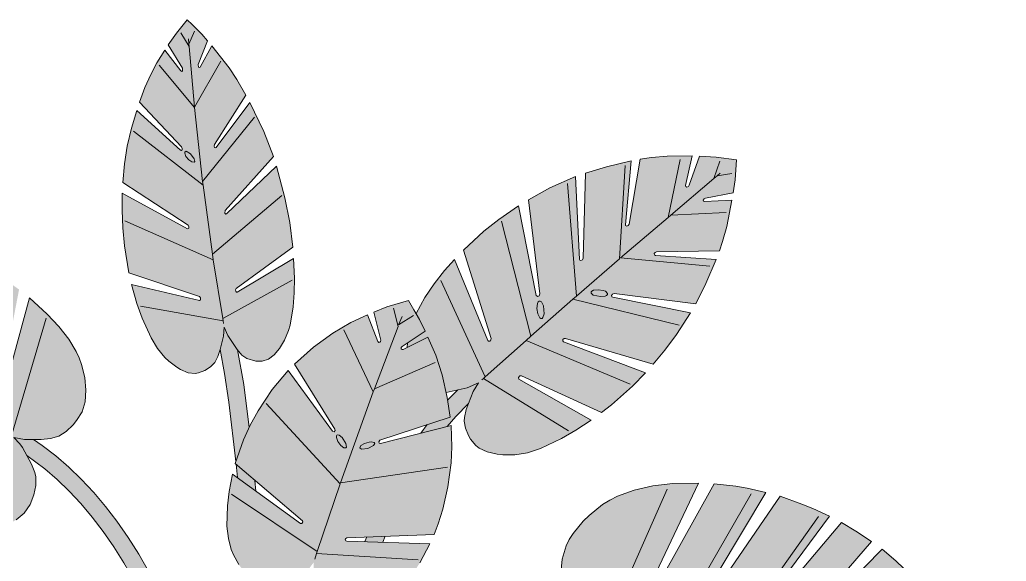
# Model space of a CAD drawing. Header units: centimetres. Extents: x 0 to 879, y -664 to 265.
# Drawn here: x 46.3 to 138.9, y 84.9 to 135.8 of the extents above; entities that cross this region are included whole.
import ezdxf

# ---------------------------------------------------------------- set-up
doc = ezdxf.new("R2010")
doc.units = ezdxf.units.CM
doc.layers.add('VEG-HOJAS', color=117, linetype='Continuous', lineweight=18, true_color=0x2e5e38)
doc.layers.add('VEG-NERVIOS', color=115, linetype='Continuous', lineweight=9, true_color=0x528c5c)
doc.layers.add('VEG-RELLENO', color=253, linetype='Continuous', true_color=0x96c896)

# ---------------------------------------------------------------- blocks, each defined once
blk = doc.blocks.new('VEG_Monstera_ALZADO')
at = {"layer": 'VEG-RELLENO', "true_color": 0x63965c}
h = blk.add_hatch(color=83, dxfattribs=at)
h.dxf.hatch_style = 1
h.paths.add_polyline_path([(-7.62, 135.77), (-5.71, 133.78), (-6.59, 131.56), (-6.56, 131.31), (-6.48, 131.27), (-6.4, 131.32), (-5.31, 133.31), (-3.68, 131.25), (-2.96, 130.16), (-2.12, 128.69), (-5.07, 124.04), (-5.1, 123.89), (-5.06, 123.76), (-4.97, 123.72), (-4.91, 123.76), (-1.74, 127.99), (-0.42, 125.27), (0.47, 122.92), (-4.06, 117.83), (-4.08, 117.6), (-4.01, 117.51), (-3.92, 117.52), (0.76, 122.02), (1.55, 119.05), (2, 116.71), (2.29, 114.39), (-3.03, 110.51), (-3.09, 110.39), (-3.07, 110.26), (-2.99, 110.17), (-2.92, 110.18), (2.37, 113.32), (2.44, 110.78), (2.39, 109.43), (2.26, 108.17), (2.04, 107.07), (1.89, 106.57), (1.28, 105.25), (0.78, 104.55), (0.27, 104.05), (-0.28, 103.77), (-0.89, 103.68), (-1.77, 103.83), (-2.26, 104.07), (-2.71, 104.5), (-3.12, 105.04), (-3.81, 106.1), (-4.15, 106.89), (-4.22, 106.03), (-4.54, 104.78), (-4.74, 104.13), (-5.03, 103.55), (-5.44, 103.15), (-5.96, 102.81), (-6.57, 102.58), (-7.21, 102.53), (-7.88, 102.71), (-8.61, 103.11), (-8.99, 103.37), (-9.73, 104.04), (-10.41, 104.87), (-11.02, 105.88), (-11.86, 107.74), (-12.34, 109.11), (-12.84, 110.88), (-6.46, 109.39), (-6.36, 109.46), (-6.37, 109.65), (-6.46, 109.75), (-13.1, 111.99), (-13.41, 113.7), (-13.61, 115.36), (-13.72, 117.04), (-13.74, 118.76), (-13.72, 119.48), (-7.59, 116.13), (-7.47, 116.19), (-7.46, 116.32), (-7.54, 116.47), (-13.68, 120.47), (-13.51, 122.22), (-13.25, 123.89), (-12.85, 125.57), (-12.36, 127.25), (-8.25, 123.52), (-8.18, 123.49), (-8.11, 123.55), (-8.09, 123.68), (-8.15, 123.82), (-12.11, 128.01), (-11.6, 129.39), (-11.05, 130.62), (-10.46, 131.72), (-9.72, 132.91), (-8.22, 130.96), (-8.13, 130.92), (-8.06, 130.98), (-8.08, 131.22), (-9.4, 133.42), (-8.64, 134.51)])
h.paths.add_polyline_path([(-7.86, 123.23), (-7.62, 122.77), (-7.33, 122.49), (-7.06, 122.37), (-6.92, 122.45), (-6.91, 122.56), (-7.04, 122.86), (-7.45, 123.3), (-7.71, 123.42), (-7.8, 123.41)], flags=0)
at = {"layer": 'VEG-RELLENO', "true_color": 0x64985d}
h = blk.add_hatch(color=83, dxfattribs=at)
h.dxf.hatch_style = 1
h.paths.add_polyline_path([(43.84, 121.12), (43.64, 119.5), (41.04, 119.01), (40.91, 118.95), (40.83, 118.83), (40.85, 118.72), (40.96, 118.68), (43.52, 118.8), (43.04, 116.33), (42.65, 114.93), (42.34, 114.05), (36.45, 113.97), (36.31, 113.91), (36.23, 113.79), (36.26, 113.67), (36.35, 113.63), (42.03, 113.24), (41.08, 110.99), (40.12, 109.07), (32.48, 110.03), (32.26, 109.91), (32.23, 109.78), (32.33, 109.7), (39.64, 108.22), (38.33, 106.19), (37.21, 104.71), (36.14, 103.42), (27.9, 105.83), (27.77, 105.82), (27.66, 105.72), (27.63, 105.59), (27.7, 105.51), (35.4, 102.6), (34.81, 101.98), (32.87, 100.16), (31.26, 98.85), (23.76, 102.32), (23.61, 102.31), (23.47, 102.14), (23.52, 102.01), (30.29, 98.14), (28.86, 97.19), (26.85, 96.07), (25.54, 95.49), (24.32, 95.09), (23.15, 94.9), (22.57, 94.88), (21.49, 94.95), (21, 95.04), (20.15, 95.31), (19.49, 95.75), (19.22, 96.04), (18.78, 96.69), (18.5, 97.38), (18.38, 98.05), (18.48, 98.78), (18.71, 99.52), (19.23, 100.85), (19.74, 101.66), (18.67, 101.19), (16.69, 100.75), (16.13, 103.05), (15.71, 104.26), (14.98, 105.94), (13.03, 104.97), (13.05, 105.4), (14.72, 106.51), (13.86, 108.18), (13.96, 108.39), (14.68, 109.66), (15.56, 110.94), (16.55, 112.2), (17.47, 113.24), (20.59, 105.63), (20.72, 105.56), (20.9, 105.68), (20.93, 105.82), (18.32, 114.13), (19.55, 115.3), (20.94, 116.46), (22.39, 117.54), (23.49, 118.27), (25.15, 109.86), (25.29, 109.77), (25.42, 109.83), (25.5, 110.01), (24.43, 118.86), (26.44, 119.96), (28.85, 121.03), (29.21, 113.25), (29.24, 113.18), (29.35, 113.14), (29.48, 113.2), (29.56, 113.36), (29.78, 121.36), (31.73, 121.95), (34.05, 122.5), (33.52, 116.51), (33.54, 116.42), (33.65, 116.38), (33.79, 116.44), (33.87, 116.56), (34.9, 122.66), (35.97, 122.83), (37.45, 122.96), (39.78, 122.97), (39.16, 120.2), (39.23, 120.06), (39.36, 120.07), (39.5, 120.22), (40.49, 122.95), (42.03, 122.86), (43.94, 122.61)])
h.paths.add_polyline_path([(25.22, 108.88), (25.29, 108.13), (25.48, 107.77), (25.59, 107.69), (25.69, 107.69), (25.78, 107.78), (25.9, 108.14), (25.88, 108.65), (25.74, 109.11), (25.53, 109.34), (25.42, 109.33), (25.26, 109.1)], flags=0)
h.paths.add_polyline_path([(31.78, 110.15), (31.44, 110.33), (30.97, 110.4), (30.53, 110.35), (30.38, 110.28), (30.29, 110.19), (30.29, 110.09), (30.36, 109.99), (30.69, 109.82), (31.4, 109.75), (31.76, 109.86), (31.84, 109.95), (31.85, 110.05)], flags=0)
at = {"layer": 'VEG-RELLENO', "true_color": 0x63965c}
h = blk.add_hatch(color=83, dxfattribs=at)
h.dxf.hatch_style = 1
h.paths.add_polyline_path([(-49.51, 116.02), (-47.77, 116.3), (-46.6, 112.98), (-46.52, 112.86), (-46.37, 112.81), (-46.25, 112.87), (-46.23, 113), (-46.99, 116.41), (-44.94, 116.66), (-42.82, 116.74), (-41.47, 110.33), (-41.38, 110.21), (-41.23, 110.16), (-41.11, 110.22), (-41.09, 110.34), (-41.92, 116.72), (-39.71, 116.58), (-36.94, 116.26), (-36.59, 111.43), (-36.23, 107.39), (-36.13, 107.22), (-35.98, 107.18), (-35.86, 107.25), (-35.84, 107.34), (-35.95, 116.09), (-33.9, 115.61), (-32.07, 115.03), (-30.93, 114.61), (-31.19, 109.14), (-31.34, 104.43), (-31.29, 104.29), (-31.16, 104.21), (-31.01, 104.23), (-30.94, 104.33), (-30.46, 109.28), (-29.89, 114.19), (-27.74, 113.18), (-25.39, 111.82), (-23.41, 110.42), (-25.31, 100.52), (-25.27, 100.36), (-25.13, 100.28), (-24.99, 100.3), (-24.92, 100.39), (-22.43, 109.64), (-20.76, 108.11), (-19.68, 106.95), (-18.75, 105.77), (-18.04, 104.6), (-17.77, 104), (-17.54, 103.39), (-17.25, 102.14), (-17.14, 100.95), (-17.21, 99.88), (-17.5, 98.94), (-18.01, 98.1), (-18.32, 97.72), (-18.98, 97.09), (-19.67, 96.64), (-20.47, 96.42), (-21.32, 96.34), (-22.9, 96.32), (-23.91, 96.53), (-23.34, 95.91), (-23.1, 95.57), (-22.24, 94.01), (-21.92, 93.22), (-21.83, 92.81), (-21.84, 92.01), (-22.03, 91.12), (-22.38, 90.22), (-22.93, 89.41), (-23.69, 88.77), (-24.7, 88.22), (-25.28, 87.99), (-26.55, 87.65), (-27.9, 87.51), (-29.35, 87.61), (-30.93, 87.91), (-32.58, 88.37), (-34.63, 89.15), (-27.64, 95.52), (-27.61, 95.69), (-27.79, 95.84), (-27.95, 95.8), (-35.88, 89.72), (-37.59, 90.62), (-39.27, 91.66), (-41.53, 93.34), (-37.57, 95.72), (-33.01, 98.55), (-32.95, 98.73), (-33.13, 98.88), (-33.27, 98.87), (-38.2, 96.29), (-42.48, 94.15), (-43.93, 95.53), (-45.4, 97.12), (-37.45, 100.65), (-36.72, 100.99), (-36.66, 101.16), (-36.76, 101.29), (-36.97, 101.32), (-41.52, 99.62), (-46.12, 98), (-47.21, 99.49), (-48.44, 101.54), (-40.68, 103.85), (-40.6, 103.91), (-40.58, 104.04), (-40.68, 104.17), (-40.86, 104.21), (-48.92, 102.45), (-49.69, 104.06), (-50.63, 106.34), (-44.78, 107.29), (-44.65, 107.42), (-44.7, 107.56), (-44.9, 107.66), (-50.91, 107.21), (-51.34, 108.96), (-51.72, 111.06), (-48.78, 111.22), (-48.66, 111.28), (-48.64, 111.41), (-48.73, 111.54), (-48.87, 111.59), (-51.84, 111.83), (-52, 113.25), (-52.09, 115.41)])
h.paths.add_polyline_path([(-31.48, 99.25), (-31.04, 99.58), (-30.92, 99.76), (-30.87, 99.9), (-30.9, 100.02), (-31.2, 100.09), (-31.43, 100.05), (-31.96, 99.83), (-32.39, 99.49), (-32.57, 99.17), (-32.54, 99.06), (-32.42, 98.99), (-32.24, 98.98), (-31.74, 99.11)], flags=0)
h.paths.add_polyline_path([(-35.41, 101.38), (-35.13, 101.48), (-34.66, 101.76), (-34.51, 101.92), (-34.45, 102.05), (-34.47, 102.17), (-34.76, 102.28), (-34.99, 102.26), (-35.55, 102.1), (-36.02, 101.82), (-36.23, 101.53), (-36.21, 101.42), (-36.1, 101.34), (-35.92, 101.31)], flags=0)
h.paths.add_polyline_path([(-39.65, 104.04), (-38.85, 104.21), (-38.49, 104.45), (-38.41, 104.57), (-38.42, 104.68), (-38.52, 104.77), (-38.91, 104.85), (-39.45, 104.77), (-39.92, 104.56), (-40.15, 104.32), (-40.14, 104.2), (-39.88, 104.06)], flags=0)
h.paths.add_polyline_path([(-36.19, 106.53), (-36.29, 106.08), (-36.25, 105.51), (-36.09, 105.02), (-35.86, 104.82), (-35.75, 104.85), (-35.6, 105.17), (-35.56, 105.42), (-35.6, 105.99), (-35.77, 106.48), (-35.87, 106.62), (-35.99, 106.68), (-36.1, 106.65)], flags=0)
at = {"layer": 'VEG-RELLENO', "true_color": 0x73ac6b}
h = blk.add_hatch(color=73, dxfattribs=at)
h.dxf.hatch_style = 1
h.paths.add_polyline_path([(13.14, 109.4), (14.2, 107.59), (14.72, 106.51), (12.55, 105.06), (12.48, 104.97), (12.47, 104.85), (12.55, 104.77), (12.65, 104.78), (14.98, 105.94), (15.71, 104.26), (16.31, 102.41), (16.78, 100.27), (17.07, 98.42), (10.47, 96.27), (10.36, 96.1), (10.4, 95.99), (10.52, 95.96), (17.16, 97.63), (17.23, 95.65), (17.16, 94.13), (16.86, 91.89), (16.38, 89.77), (15.94, 88.41), (15.55, 87.4), (7.37, 87.1), (7.26, 87.04), (7.22, 86.92), (7.26, 86.82), (7.35, 86.78), (15.16, 86.51), (14.22, 84.74), (13.54, 83.68), (12.79, 82.7), (12.01, 81.87), (11.61, 81.53), (11.19, 81.22), (10.28, 80.73), (9.35, 80.38), (8.46, 80.19), (7.65, 80.18), (6.88, 80.36), (6.16, 80.69), (5.3, 81.32), (4.91, 81.84), (4.66, 82.46), (4.27, 83.97), (4.25, 84.77), (3.77, 84.14), (2.82, 83.34), (2.28, 82.94), (1.68, 82.65), (1.04, 82.54), (0.3, 82.56), (-0.48, 82.7), (-1.22, 83), (-1.87, 83.49), (-2.49, 84.18), (-2.78, 84.58), (-3.28, 85.49), (-3.48, 85.98), (-3.76, 87.02), (-3.89, 88.19), (-3.85, 90.11), (-3.69, 91.43), (-3.37, 93.08), (3.01, 88.43), (3.15, 88.43), (3.24, 88.58), (3.19, 88.7), (-3.11, 94.06), (-2.33, 96.31), (-1.7, 97.67), (-0.95, 99.03), (0.35, 101.01), (1.86, 102.82), (6.01, 97.1), (6.18, 97.06), (6.26, 97.16), (6.24, 97.31), (2.44, 103.41), (4.24, 104.99), (6.04, 106.33), (7.74, 107.33), (9.31, 108.05), (10.28, 105.53), (10.36, 105.45), (10.46, 105.46), (10.54, 105.55), (10.55, 105.67), (9.89, 108.3), (11.12, 108.79)])
h.paths.add_polyline_path([(6.39, 96.66), (6.53, 96.15), (6.79, 95.77), (7.07, 95.53), (7.28, 95.53), (7.32, 95.62), (7.27, 95.94), (6.93, 96.52), (6.64, 96.75), (6.52, 96.78), (6.44, 96.75)], flags=0)
h.paths.add_polyline_path([(9.94, 96.04), (9.66, 96.1), (9.46, 96.08), (9.03, 95.95), (8.69, 95.75), (8.58, 95.54), (8.74, 95.42), (9.33, 95.47), (9.87, 95.76), (9.98, 95.96)], flags=0)
at = {"layer": 'VEG-RELLENO', "true_color": 0x8eb370}
h = blk.add_hatch(color=63, dxfattribs=at)
h.dxf.hatch_style = 1
h.paths.add_polyline_path([(-0.81, 37.09), (-1.17, 57.46), (-1.44, 66.78), (-1.78, 75.21), (-2.24, 83.88), (-1.55, 83.22), (-1.22, 83), (-0.57, 82.73), (-0.06, 72.57), (0.38, 59.62), (-0.05, 48.51), (-0.29, 36.6), (-0.75, 36.6)])
h.paths.add_polyline_path([(-2.91, 92.75), (-3.03, 94), (-1.28, 92.49), (-1.19, 91.48)])
h.paths.add_polyline_path([(-3.05, 94.25), (-3.7, 99.85), (-4.12, 102.54), (-4.54, 104.77), (-4.26, 105.85), (-4.17, 106.78), (-4.11, 106.79), (-3.72, 105.94), (-2.9, 104.74), (-2.32, 101.48), (-1.79, 97.47), (-2.6, 95.61)])
h = blk.add_hatch(color=63, dxfattribs=at)
h.dxf.hatch_style = 1
h.paths.add_polyline_path([(1.55, 48.47), (2.32, 56.05), (3.09, 61.93), (3.52, 64.74), (4.47, 70.08), (5.53, 75.05), (6.12, 77.41), (6.92, 80.34), (7.65, 80.18), (8.55, 80.21), (7.66, 77), (6.55, 72.28), (5.55, 67.18), (5.1, 64.49), (4.27, 58.83), (3.91, 55.86), (3.25, 49.63), (2.83, 44.46), (2.42, 43.01), (1.93, 40.88), (1.52, 38.6), (1.32, 37.1)])
h.paths.add_polyline_path([(9.23, 87.18), (9.83, 87.2), (10.97, 87.24), (10.75, 86.67), (9.06, 86.73)])
h.paths.add_polyline_path([(14.31, 96.93), (14.9, 97.73), (17.07, 98.42), (16.83, 100.01), (17.79, 100.98), (18.87, 101.25), (19.55, 101.58), (19.59, 101.54), (19.63, 101.49), (19.23, 100.85), (18.78, 99.71), (17.6, 98.5), (16.78, 97.54)])
h = blk.add_hatch(color=63, dxfattribs=at)
h.dxf.hatch_style = 1
h.paths.add_polyline_path([(-2.6, 45.17), (-3, 48.56), (-3.81, 54.3), (-4.28, 57.04), (-5.31, 62.25), (-5.88, 64.73), (-7.14, 69.43), (-8.53, 73.78), (-10.07, 77.78), (-10.89, 79.65), (-11.74, 81.43), (-12.64, 83.12), (-13.56, 84.73), (-14.52, 86.25), (-15.52, 87.69), (-16.55, 89.04), (-17.61, 90.3), (-18.7, 91.47), (-19.84, 92.56), (-21, 93.57), (-22.69, 94.82), (-23.22, 95.76), (-23.73, 96.32), (-23.64, 96.47), (-22.9, 96.32), (-22.06, 96.33), (-20.01, 94.82), (-18.74, 93.73), (-17.55, 92.58), (-16.4, 91.34), (-15.29, 90.02), (-14.21, 88.61), (-13.18, 87.12), (-12.18, 85.54), (-11.23, 83.88), (-10.31, 82.13), (-9.43, 80.3), (-7.79, 76.41), (-6.29, 72.12), (-4.94, 67.53), (-3.75, 62.59), (-2.7, 57.31), (-1.8, 51.69), (-1.41, 48.75), (-0.91, 44.33), (-0.81, 37.09), (-1.15, 39.41), (-1.55, 41.43), (-2.03, 43.35)])
at = {"layer": 'VEG-RELLENO', "true_color": 0x669b5f}
h = blk.add_hatch(color=83, dxfattribs=at)
h.dxf.hatch_style = 1
h.paths.add_polyline_path([(67.37, 68.65), (66.05, 67.54), (63.66, 70.03), (63.51, 70.12), (63.33, 70.08), (63.23, 69.94), (63.27, 69.77), (65.26, 66.94), (63.24, 65.43), (60.97, 63.99), (56.82, 70.07), (56.66, 70.16), (56.48, 70.13), (56.38, 69.98), (56.41, 69.83), (59.97, 63.46), (57.9, 62.51), (55.8, 61.67), (51.23, 70.46), (51.05, 70.6), (50.87, 70.56), (50.77, 70.42), (50.79, 70.28), (54.65, 61.27), (52.24, 60.56), (50.65, 60.22), (46.36, 71.09), (46.26, 71.21), (46.08, 71.25), (45.93, 71.15), (45.9, 70.95), (49.35, 60.02), (46.49, 59.77), (43.67, 59.77), (40.5, 72.13), (40.39, 72.27), (40.21, 72.31), (40.06, 72.21), (40.03, 72.04), (42.27, 59.86), (40.84, 60.01), (38.67, 60.38), (36.5, 60.92), (34.86, 73.46), (34.75, 73.61), (34.57, 73.65), (34.42, 73.55), (34.38, 73.41), (35.07, 61.38), (32.73, 62.3), (30.99, 63.16), (29.38, 64.14), (27.99, 65.2), (27.4, 65.77), (26.88, 66.37), (25.99, 67.69), (25.33, 69.08), (24.93, 70.44), (24.82, 71.07), (24.79, 71.69), (24.96, 72.92), (25.37, 74.09), (25.62, 74.62), (26.19, 75.53), (26.52, 75.89), (26.91, 76.21), (27.81, 76.71), (30, 77.58), (31.17, 77.75), (30.17, 78.41), (28.88, 79.79), (28.23, 80.6), (27.73, 81.52), (27.51, 82.55), (27.46, 83.77), (27.59, 85.07), (27.96, 86.34), (28.25, 86.93), (28.61, 87.5), (29.55, 88.64), (30.11, 89.2), (31.36, 90.21), (32.05, 90.64), (32.77, 91.01), (34.33, 91.58), (36.09, 91.96), (37.96, 92.18), (40.38, 92.23), (34.97, 80.79), (34.99, 80.56), (35.24, 80.46), (35.4, 80.58), (41.86, 92.16), (43.89, 91.93), (44.94, 91.76), (46.72, 91.36), (39.96, 80.03), (39.96, 79.78), (40.21, 79.68), (40.36, 79.77), (48.04, 90.99), (50.09, 90.26), (51.13, 89.83), (52.67, 89.11), (45.17, 78.99), (45.14, 78.82), (45.17, 78.74), (45.33, 78.64), (45.56, 78.72), (53.82, 88.52), (55.17, 87.73), (56.64, 86.75), (49.15, 78.08), (49.1, 77.97), (49.13, 77.8), (49.29, 77.7), (49.51, 77.77), (57.62, 86.01), (58.91, 84.93), (61.11, 82.84), (54.54, 76.62), (54.47, 76.49), (54.51, 76.32), (54.66, 76.22), (54.87, 76.28), (61.91, 82.02), (63.59, 80.15), (58.03, 75.49), (57.95, 75.27), (58.14, 75.09), (58.32, 75.13), (64.26, 79.28), (65.39, 77.64), (66.68, 75.53), (63.64, 73.39), (63.54, 73.24), (63.55, 73.15), (63.65, 73.01), (63.91, 73.01), (67.18, 74.69), (68.12, 72.98), (69.28, 70.48)])
h.paths.add_polyline_path([(38.85, 78.64), (38.43, 78), (38.3, 77.68), (38.24, 77.19), (38.32, 77.07), (38.47, 77.05), (38.67, 77.14), (39.14, 77.57), (39.56, 78.21), (39.69, 78.53), (39.75, 79.02), (39.67, 79.14), (39.52, 79.16), (39.32, 79.08)], flags=0)
h.paths.add_polyline_path([(44.2, 77.96), (43.68, 77.44), (43.29, 76.83), (43.18, 76.35), (43.25, 76.22), (43.4, 76.19), (43.61, 76.25), (43.86, 76.41), (44.12, 76.64), (44.6, 77.24), (44.77, 77.55), (44.87, 78.03), (44.8, 78.15), (44.66, 78.19)], flags=0)
h.paths.add_polyline_path([(48.39, 77.29), (47.86, 76.95), (47.36, 76.42), (47.07, 75.88), (47.04, 75.68), (47.1, 75.55), (47.25, 75.5), (47.45, 75.55), (47.71, 75.68), (47.98, 75.88), (48.48, 76.42), (48.66, 76.7), (48.8, 77.16), (48.73, 77.29), (48.59, 77.33)], flags=0)
at = {"layer": 'VEG-HOJAS'}
for points in [[(-7.17, 135.31), (-6.26, 134.41), (-5.71, 133.78), (-6.59, 131.56), (-6.56, 131.31), (-6.48, 131.27), (-6.4, 131.32), (-5.31, 133.31), (-3.68, 131.25), (-2.96, 130.16), (-2.12, 128.69), (-5.07, 124.04), (-5.1, 123.89), (-5.06, 123.76), (-4.97, 123.72), (-4.91, 123.76), (-1.74, 127.99), (-0.42, 125.27), (0.47, 122.92), (-4.06, 117.83), (-4.08, 117.6), (-4.01, 117.51), (-3.92, 117.52), (0.76, 122.02), (1.55, 119.05), (2, 116.71), (2.29, 114.39), (-3.03, 110.51), (-3.09, 110.39), (-3.07, 110.26), (-2.99, 110.17), (-2.92, 110.18), (2.37, 113.32), (2.44, 111.48), (2.43, 110.1), (2.33, 108.79), (2.04, 107.07), (1.89, 106.57), (1.5, 105.66), (1.03, 104.88), (0.53, 104.27), (0.01, 103.88), (-0.58, 103.7), (-1.19, 103.7), (-2.02, 103.93), (-2.49, 104.26), (-2.92, 104.77), (-3.81, 106.1), (-4.15, 106.89), (-4.22, 106.03), (-4.54, 104.78), (-4.74, 104.13), (-5.03, 103.55), (-5.44, 103.15), (-5.96, 102.81), (-6.57, 102.58), (-6.89, 102.53), (-7.54, 102.59), (-8.24, 102.89), (-8.61, 103.11), (-9.36, 103.69), (-9.73, 104.04), (-10.41, 104.87), (-11.02, 105.88), (-11.86, 107.74), (-12.34, 109.11), (-12.84, 110.88), (-6.46, 109.39), (-6.36, 109.46), (-6.37, 109.65), (-6.46, 109.75), (-13.1, 111.99), (-13.52, 114.53), (-13.68, 116.2), (-13.74, 117.89), (-13.72, 119.48), (-7.59, 116.13), (-7.47, 116.19), (-7.46, 116.32), (-7.54, 116.47), (-13.68, 120.47), (-13.51, 122.22), (-13.25, 123.89), (-12.85, 125.57), (-12.36, 127.25), (-8.25, 123.52), (-8.18, 123.49), (-8.11, 123.55), (-8.09, 123.68), (-8.15, 123.82), (-12.11, 128.01), (-11.6, 129.39), (-11.05, 130.62), (-10.46, 131.72), (-9.72, 132.91), (-8.22, 130.96), (-8.13, 130.92), (-8.06, 130.98), (-8.08, 131.22), (-9.4, 133.42), (-8.64, 134.51), (-7.62, 135.77)], [(-7.86, 123.23), (-7.74, 122.93), (-7.48, 122.62), (-7.19, 122.41), (-6.97, 122.39), (-6.92, 122.45), (-6.96, 122.7), (-7.3, 123.17), (-7.71, 123.42), (-7.86, 123.34)], [(31.85, 110.05), (31.64, 110.25), (31.44, 110.33), (30.97, 110.4), (30.53, 110.35), (30.38, 110.28), (30.29, 110.19), (30.29, 110.09), (30.5, 109.9), (31.17, 109.75), (31.61, 109.8), (31.76, 109.86), (31.84, 109.95)], [(25.26, 109.1), (25.21, 108.63), (25.29, 108.13), (25.48, 107.77), (25.59, 107.69), (25.69, 107.69), (25.78, 107.78), (25.9, 108.14), (25.82, 108.9), (25.64, 109.26), (25.53, 109.34), (25.42, 109.33), (25.33, 109.25)], [(6.39, 96.52), (6.53, 96.15), (6.79, 95.77), (7.07, 95.53), (7.28, 95.53), (7.32, 95.62), (7.27, 95.94), (6.93, 96.52), (6.64, 96.75), (6.52, 96.78), (6.44, 96.75), (6.39, 96.66)], [(9.94, 96.04), (9.66, 96.1), (9.46, 96.08), (9.03, 95.95), (8.69, 95.75), (8.58, 95.54), (8.74, 95.42), (9.33, 95.47), (9.87, 95.76), (9.98, 95.96)]]:
    blk.add_lwpolyline(points, close=True, dxfattribs=at)
for points in [[(13.86, 108.18), (14.68, 109.66), (15.56, 110.94), (16.55, 112.2), (17.47, 113.24), (20.59, 105.63), (20.66, 105.56), (20.79, 105.58), (20.9, 105.68), (20.93, 105.82), (18.32, 114.13), (20.23, 115.89), (21.65, 117.01), (23.49, 118.27), (25.15, 109.86), (25.29, 109.77), (25.42, 109.83), (25.5, 110.01), (24.43, 118.86), (26.44, 119.96), (28.85, 121.03), (29.21, 113.25), (29.24, 113.18), (29.35, 113.14), (29.48, 113.2), (29.56, 113.36), (29.78, 121.36), (31.73, 121.95), (34.05, 122.5), (33.52, 116.51), (33.54, 116.42), (33.65, 116.38), (33.79, 116.44), (33.87, 116.56), (34.9, 122.66), (35.97, 122.83), (37.45, 122.96), (39.78, 122.97), (39.16, 120.2), (39.18, 120.09), (39.29, 120.05), (39.43, 120.11), (39.5, 120.22), (40.49, 122.95), (42.03, 122.86), (43.94, 122.61), (43.81, 120.74), (43.64, 119.5), (41.04, 119.01), (40.91, 118.95), (40.83, 118.83), (40.85, 118.72), (40.96, 118.68), (43.52, 118.8), (43.04, 116.33), (42.65, 114.93), (42.34, 114.05), (36.45, 113.97), (36.31, 113.91), (36.23, 113.79), (36.26, 113.67), (36.35, 113.63), (42.03, 113.24), (41.08, 110.99), (40.12, 109.07), (32.48, 110.03), (32.31, 109.97), (32.23, 109.85), (32.26, 109.73), (32.33, 109.7), (39.64, 108.22), (38.33, 106.19), (37.21, 104.71), (36.14, 103.42), (27.9, 105.83), (27.77, 105.82), (27.66, 105.72), (27.63, 105.59), (27.7, 105.51), (35.4, 102.6), (34.18, 101.35), (32.2, 99.59), (31.26, 98.85), (23.76, 102.32), (23.61, 102.31), (23.47, 102.14), (23.52, 102.01), (30.29, 98.14), (28.86, 97.19), (27.51, 96.41), (25.54, 95.49), (24.32, 95.09), (23.73, 94.98), (23.15, 94.9), (22.02, 94.89), (21.49, 94.95), (20.55, 95.16), (19.8, 95.5), (19.49, 95.75), (18.98, 96.35), (18.78, 96.69), (18.5, 97.38), (18.38, 98.05), (18.41, 98.41), (18.58, 99.15), (19.23, 100.85), (19.74, 101.66), (18.67, 101.19), (16.69, 100.75)], [(-24.92, 100.39), (-22.43, 109.64), (-20.76, 108.11), (-19.68, 106.95), (-18.75, 105.77), (-18.04, 104.6), (-17.77, 104), (-17.54, 103.39), (-17.25, 102.14), (-17.14, 100.95), (-17.21, 99.88), (-17.5, 98.94), (-18.01, 98.1), (-18.32, 97.72), (-18.98, 97.09), (-19.67, 96.64), (-20.47, 96.42), (-21.32, 96.34), (-22.9, 96.32), (-23.91, 96.53), (-23.34, 95.91), (-23.1, 95.57), (-22.24, 94.01), (-21.92, 93.22), (-21.83, 92.81), (-21.84, 92.01), (-22.03, 91.12), (-22.38, 90.22), (-22.93, 89.41), (-23.69, 88.77)], [(-2.78, 84.58), (-3.28, 85.49), (-3.48, 85.98), (-3.76, 87.02), (-3.89, 88.19), (-3.85, 90.11), (-3.69, 91.43), (-3.37, 93.08), (3.01, 88.43), (3.15, 88.43), (3.24, 88.58), (3.19, 88.7), (-3.11, 94.06), (-2.33, 96.31), (-1.7, 97.67), (-0.95, 99.03), (0.35, 101.01), (1.86, 102.82), (6.01, 97.1), (6.18, 97.06), (6.26, 97.16), (6.24, 97.31), (2.44, 103.41), (4.24, 104.99), (6.04, 106.33), (7.74, 107.33), (9.31, 108.05), (10.28, 105.53), (10.36, 105.45), (10.46, 105.46), (10.54, 105.55), (10.55, 105.67), (9.89, 108.3), (11.12, 108.79), (13.14, 109.4), (13.67, 108.51), (14.2, 107.59), (14.72, 106.51), (12.55, 105.06), (12.48, 104.97), (12.47, 104.85), (12.55, 104.77), (12.65, 104.78), (14.98, 105.94), (15.71, 104.26), (16.31, 102.41), (16.78, 100.27), (17.07, 98.42), (10.47, 96.27), (10.36, 96.1), (10.4, 95.99), (10.52, 95.96), (17.16, 97.63), (17.23, 95.65), (17.16, 94.13), (16.86, 91.89), (16.38, 89.77), (15.94, 88.41), (15.55, 87.4), (7.37, 87.1), (7.26, 87.04), (7.22, 86.92), (7.26, 86.82), (7.35, 86.78), (15.16, 86.51), (14.22, 84.74)], [(-3.05, 94.25), (-3.7, 99.85), (-4.12, 102.54), (-4.54, 104.77)], [(-2.9, 104.74), (-2.32, 101.48), (-1.79, 97.47)], [(13.03, 104.97), (13.05, 105.4)], [(16.83, 100.01), (17.79, 100.98)], [(18.78, 99.71), (17.6, 98.5), (16.78, 97.54)], [(14.31, 96.93), (14.9, 97.73)], [(-22.06, 96.33), (-21.24, 95.77), (-19.97, 94.8), (-18.74, 93.73), (-17.58, 92.61), (-16.4, 91.34), (-15.29, 90.02), (-14.23, 88.64), (-13.18, 87.12), (-12.18, 85.54), (-11.23, 83.88), (-10.31, 82.13), (-9.44, 80.33), (-8.59, 78.38), (-7.02, 74.32), (-6.29, 72.12), (-4.94, 67.53), (-3.75, 62.6), (-3.21, 59.99), (-2.23, 54.54), (-1.41, 48.77), (-0.91, 44.33)], [(-2.6, 45.17), (-3, 48.56), (-3.81, 54.3), (-4.28, 57.04), (-5.31, 62.25), (-5.88, 64.73), (-7.14, 69.43), (-8.53, 73.78), (-10.07, 77.78), (-10.89, 79.65), (-11.74, 81.43), (-12.64, 83.12), (-13.56, 84.73), (-14.52, 86.25), (-15.52, 87.69), (-16.55, 89.04), (-17.61, 90.3), (-18.7, 91.47), (-19.84, 92.56), (-21, 93.57), (-22.69, 94.82)], [(-2.91, 92.75), (-3.03, 94)], [(-1.28, 92.49), (-1.19, 91.48)], [(27.46, 83.77), (27.59, 85.07), (27.96, 86.34), (28.25, 86.93), (28.61, 87.5), (29.55, 88.64), (30.11, 89.2), (31.36, 90.21), (32.05, 90.64), (32.77, 91.01), (34.33, 91.58), (36.09, 91.96), (37.96, 92.18), (40.38, 92.23), (34.97, 80.79)], [(35.4, 80.58), (41.86, 92.16), (43.89, 91.93), (44.94, 91.76), (46.72, 91.36), (39.96, 80.03)], [(40.36, 79.77), (48.04, 90.99), (50.09, 90.26), (51.13, 89.83), (52.67, 89.11), (45.17, 78.99)], [(45.56, 78.72), (53.82, 88.52), (55.17, 87.73), (56.64, 86.75), (49.15, 78.08)], [(49.51, 77.77), (57.62, 86.01), (58.91, 84.93), (61.11, 82.84)], [(9.06, 86.73), (9.23, 87.18)], [(10.97, 87.24), (10.75, 86.67)]]:
    blk.add_lwpolyline(points, dxfattribs=at)
at = {"layer": 'VEG-NERVIOS'}
for points in [[(-7.44, 133.26), (-8.23, 134.55)], [(-7.46, 133.47), (-6.94, 134.69)], [(-7.46, 133.47), (-7.49, 133.97)], [(-7.44, 133.26), (-7.46, 133.47)], [(-6.94, 127.55), (-7.44, 133.26)], [(-6.94, 127.55), (-4.48, 131.87)], [(-6.94, 127.51), (-10.26, 131.51)], [(-6.18, 120.58), (-6.94, 127.51)], [(-6.18, 120.58), (-1.3, 126.6)], [(-6.13, 120.21), (-12.67, 125.31)], [(37.52, 117.2), (38.67, 122.64)], [(41.83, 120.85), (42.39, 122.47)], [(32.95, 113.29), (33.49, 122.06)], [(-6.13, 120.21), (-6.18, 120.58)], [(37.77, 117.42), (41.83, 120.85)], [(41.83, 120.85), (42.13, 121.1)], [(42.13, 121.1), (42.42, 121.34)], [(42.13, 121.1), (43.5, 121.33)], [(-5.26, 113.75), (-6.13, 120.21)], [(28.94, 109.81), (28.07, 120.39)], [(-5.26, 113.75), (1.27, 119.24)], [(37.77, 117.42), (42.98, 117.67)], [(-5.17, 113.21), (-13.49, 116.86)], [(24.63, 106.03), (21.88, 116.83)], [(33.06, 113.39), (37.52, 117.2)], [(37.52, 117.2), (37.77, 117.42)], [(-5.17, 113.21), (-5.26, 113.75)], [(-4.29, 107.7), (-5.17, 113.21)], [(28.94, 109.81), (32.95, 113.29)], [(33.06, 113.39), (41.44, 112.61)], [(-4.29, 107.7), (2.22, 111.29)], [(20.35, 102.21), (16.18, 111.28)], [(24.63, 106.03), (28.59, 109.5)], [(28.59, 109.5), (28.94, 109.81)], [(28.59, 109.5), (38.57, 107.06)], [(-4.26, 107.49), (-12.02, 108.87)], [(12.18, 106.95), (11.74, 108.67)], [(-24.06, 96.88), (-20.86, 107.73)], [(-4.26, 107.49), (-4.29, 107.7)], [(-4.22, 107.24), (-4.26, 107.49)], [(12.23, 107.09), (13.62, 107.99)], [(12.23, 107.09), (12.55, 107.89)], [(9.85, 100.82), (7.08, 106.63)], [(9.96, 101.1), (12.18, 106.95)], [(20.35, 102.21), (24.2, 105.64)], [(24.2, 105.64), (24.63, 106.03)], [(24.2, 105.64), (33.96, 101.53)], [(9.96, 101.1), (15.65, 103.56)], [(20.03, 101.93), (20.19, 102.07)], [(20.19, 102.07), (20.35, 102.21)], [(20.19, 102.07), (28.19, 97.13)], [(9.85, 100.82), (9.96, 101.1)], [(6.78, 92.27), (9.85, 100.82)], [(6.74, 92.15), (-0.21, 99.7)], [(6.78, 92.27), (16.83, 93.72)], [(4.59, 85.79), (6.74, 92.15)], [(4.59, 85.79), (-3.45, 91.18)], [(31.47, 78.1), (37.45, 91.67)], [(36.91, 76.56), (45.34, 91.21)], [(44.1, 78.45), (51.66, 89.09)], [(4.35, 85.08), (4.53, 85.61)], [(4.53, 85.61), (4.59, 85.79)], [(4.53, 85.61), (14.06, 85.01)]]:
    blk.add_lwpolyline(points, dxfattribs=at)

msp = doc.modelspace()

# ---------------------------------------------------------------- block references
msp.add_blockref('VEG_Monstera_ALZADO', (69.658, 0))

doc.saveas('drawing.dxf')
